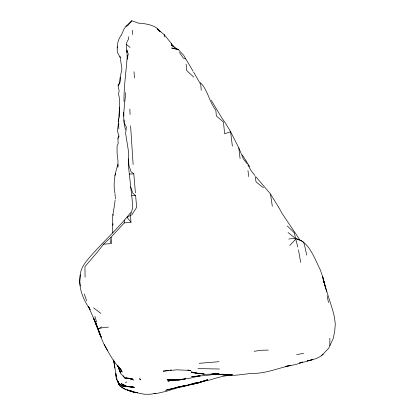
<?xml version="1.0" encoding="UTF-8"?>
<svg xmlns="http://www.w3.org/2000/svg" width="415" height="415" viewBox="0 0 415 415"><rect width="100%" height="100%" fill="white"/><g stroke="black" fill="none" stroke-linecap="round" stroke-linejoin="round"><path stroke-width="0.62" d="M125.667 92.509C124.874 104.928 121.834 117.378 125.506 129.651M85.08 277.236L84.94 266.627L97.909 251.495L103.537 244.207L111.127 237.084L124.215 222.943L130.979 222.207L130.481 215.333L132.541 208.506L132.385 201.944L128.614 167.619L128.65 152.393L125.621 133.412L126.393 127.011L124.438 123.473M120.018 56.316L121.906 68.9L120.215 77.325L120.018 81.558L118.078 85.687L119.162 91.134L118.519 93.764L119.562 99.195L119.23 117.461M120.298 57.695L117.362 52.321C116.848 46.563 117.414 40.618 120.801 35.752M115.054 200.3C114.452 208.646 111.479 216.832 112.901 225.324M100.134 334.656L96.581 326.237L94.044 318.845L96.612 325.438L88.328 306.109L90.174 309.538C83.296 300.05 78.456 288.425 80.095 276.52C80.261 266.98 87.264 259.998 93.178 253.326C105.576 239.6 119.255 226.979 130.772 212.49M120.215 77.325L119.79 83.514L118.078 85.687M80.303 286.028L79.722 282.148L80.235 274.751M127.275 55.486C126.336 70.835 123.748 86.113 124.033 101.519M124.215 222.943L124.433 220.194M118.97 136.042L117.938 138.361L118.13 143.803L117.056 145.971L117.092 153.42L117.979 160.719L117.881 167.058L117.969 164.309C114.908 173.615 112.968 183.378 114.939 193.177M119.551 107.189C118.944 115.111 118.783 122.98 117.346 130.782L118.96 136.125L117.938 138.361M157.518 28.811L157.477 29.211L160.47 31.867C155.402 24.796 146.474 23.785 138.48 23.1M127.275 59.376L128.328 53.431M113.051 223.618L112.398 226.419L112.818 231.741M118.846 118.607L118.27 120.324L118.477 121.538M121.087 35.716L124.101 28.9L126.259 25.927L131.804 20.75L138.226 23.064M114.779 175.452L115.603 173.781M112.413 233.106L112.973 232.016M131.664 215.183L136.649 207.407L135.643 195.683L132.925 193.364L130.606 186.978M118.503 125.247L118.991 124.567M131.804 20.75L127.95 25.393L126.036 26.508M289.789 245.498L295.734 239.133L297.82 247.024M321.443 355.629L323.077 354.208C318.865 358.384 312.78 359.841 307.126 360.889L312.687 359.577L306.125 361.574L299.485 363.011L302.556 362.01M322.58 354.633L328.732 348.164L333.281 338.272L334.739 331.103L335.279 323.933L334.433 316.972L332.68 310.124L326.294 289.872L322.6 276.483L320.219 269.672C313.922 257.466 306.913 234.548 288.83 239.118M126.834 381.945L125.372 382.614M101.608 326.896L97.982 329.079L101.566 327.886L108.465 327.077M130.481 215.333L127.057 217.341L130.979 222.207M302.675 362.165L296.019 364.495L285.375 366.497L290.438 365.433M127.218 378.091L124.796 378.112L120.376 373.049L117.886 366.004L120.578 372.68L117.611 365.61L122.259 372.032L117.279 365.216L121.803 370.657C116.205 364.775 111.583 358.062 107.739 350.924L103.651 343.558L100.42 336.005L96.124 323.555L98.044 328.836M199.382 375.819L191.683 377.889L179.685 379.647L185.635 378.859L179.596 379.938L167.349 379.907M199.579 375.72L197.623 376.353L200.59 375.798M214.233 373.92L210.218 375.01L191.559 376.763L199.008 375.793M207.625 380.156L197.447 382.988L207.692 379.658L197.524 383.149L176.852 388.03L166.56 391.246L156.18 393.581L154.422 393.534M213.082 378.905L222.471 376.4L228.779 375.342M187.637 384.99L197.524 382.412L186.989 385.447L182.05 386.365L186.434 385.291M212.625 379.377L201.192 381.759M128.634 386.64L134.486 387.418L128.121 386.687L133.511 386.951L127.057 386.583L121.164 383.647L121.668 383.527M290.479 365.439C277.443 368.401 264.791 373.92 251.168 373.376C240.129 374.719 228.893 376.929 217.917 373.842L224.391 374.978L214.073 373.723M182.05 386.365L186.397 385.353L182.984 386.147M296.663 354.566L303.65 353.383M200.813 381.8L201.96 381.608M168.407 370.372L163.074 371.181L176.935 369.822L190.936 370.476L187.762 369.978M254.146 351.287L261.263 350.26L268.355 350.099M103.537 244.207L110.432 243.652L111.127 237.084L111.479 243.766M170.186 370.102L171.431 369.952M219.063 361.683L199.231 363.317M131.882 391.246L130.123 391.101M179.482 379.933L173.33 380.259L167.126 379.87L179.596 379.938M129.158 174.051L133.812 173.864L135.415 192.918M219.494 369.013L197.929 368.598M154.022 393.415L155.895 393.399L150.323 394.245L144.249 394.25L133.703 392.082L135.451 392.237M199.309 373.396L191.149 372.442L197.908 373.401L201.052 373.386M200.927 373.386L197.908 373.401L191.097 371.928L197.945 373.469L204.102 373.993M137.733 392.517L134.159 392.341L129.864 391.029L134.579 392.222L129.926 391.158L128.692 390.308M131.757 195.449L135.643 195.683M225.527 374.543L232.063 374.963L225.246 374.61L232.4 374.558L225.558 374.672L211.795 373.972L218.399 373.925L204.86 374.33L197.976 373.23L204.107 373.972M126.881 386.464C119.686 387.408 115.256 379.85 115.79 373.438L116.366 376.618M126.871 386.427L123.348 386.002L119.691 384.332L123.929 386.604M221.843 374.123L224.318 374.429M126.71 386.401L122.223 385.846L127.597 386.713M128.432 378.267L132.074 378.796L125.413 378.132L131.498 378.381L124.796 378.112L123.395 375.7M126.004 377.915L132.634 379.056L129.605 378.319M127.218 389.934L133.236 391.656L130.549 390.691M117.948 381.489C118.623 386.796 124.194 389.223 128.733 390.416M127.312 389.96L129.107 390.531M128.318 378.19L133.537 380.031L128.904 378.33M185.635 58.977L183.363 58.116L179.42 52.466M288.077 232.53L295.579 238.49L302.8 241.499L304.32 244.139L306.716 255.101M121.164 383.647L127.011 386.432M119.888 385.898L126.212 389.841M157.477 29.211L164.179 34.585L171.239 43.347L171.442 45.204L178.248 49.556L183.643 55.252L193.084 71.24M171.442 45.204L174.456 47.346L171.239 43.347M93.551 307.857L100.938 313.403M133.812 173.864L131.062 171.701L128.92 165.336L128.505 158.872M263.426 187.751L256.091 181.957L255.147 176.588M126.637 44.519L130.045 47.455M193.706 77.102L186.662 70.467L186.133 64.19M287.32 225.988L294.318 232.758L295.579 238.49M255.915 176.811L270.227 193.634L278.434 206.867M254.919 175.462L251.246 170.861L247.833 164.843M119.525 383.693L120.314 384.689M200.321 82.647C208.138 90.309 209.061 101.836 215.795 110.11L216.391 115.972L223.426 122.005L224.676 133.832L230.6 131.716L238.801 147.875L243.366 158.935L247.029 163.598M299.589 239.497L281.935 213.232L278.527 207.018M242.35 154.977L246.038 160.864M246.054 160.89L249.659 166.788M211.323 100.352L221.594 117.601L225.61 123.359L230.6 131.716L232.364 146.199M86.642 300.787L84.245 293.96M104.191 344.569L107.739 350.924M193.696 72.257L200.715 84.395L201.27 90.299M117.948 381.712L118.602 383.081L117.896 381.499M100.331 334.755L99.009 331.948L101.4 337.488M116.952 379.393L119.261 384.71L117.819 381.318M118.042 381.857L119.453 385.213L118.27 382.225M118.348 122.985L118.778 124.044M98.158 329.074L93.531 318.014L98.998 331.331L98.371 329.64M99.221 331.891L100.316 334.687M99.144 331.72L99.792 333.416M100.44 335.113L101.094 336.804L100.383 334.952M94.874 316.308L96.628 322.102M117.31 46.755L117.668 47.948M324.852 285.152L323.124 279.196L326.745 291.901M324.561 284.171L322.6 276.483L325.733 288.84M127.249 52.56C126.176 48.052 125.34 43.061 128.551 39.166L128.245 36.665M298.452 249.763L300.688 262.43M127.234 52.643L126.866 50.822L127.198 56.601M112.875 214.265L113.124 215.473M113.637 360.225L116.361 376.742M327.129 295.786L328.493 302.665M116.589 377.951L116.823 379.16L116.594 377.889M270.538 194.282L272.313 206.286M113.617 360.007L114.903 368.064M113.648 360.163L114.001 362.046M79.722 282.148L79.836 282.88M238.801 147.875L240.088 158.608M247.968 170.544L248.689 176.608M127.068 50.059L127.203 51.325M118.467 123.618L118.892 128.946M115.012 193.831L115.422 199.024M164.361 36.945L164.179 34.585M134.009 71.702L134.46 77.984M133.127 164.537L130.601 125.885M123.603 112.408L123.857 116.174M124.085 119.977L124.23 122.524M129.833 109.072L130.071 114.556M132.401 30.238L132.556 34.554M329.832 338.173L329.868 345.669M202.603 381.494L197.524 383.149L192.321 384.202L197.524 383.149L202.603 381.494M171.328 388.762L165.689 390.261L181.651 386.355L171.328 388.762M186.496 385.291L180.691 386.754L187.118 385.338L176.567 387.454L186.48 385.296M174.103 379.979L168.059 381.141L174.103 379.979M140.706 379.803L139.814 379.595L139.632 378.283L140.706 379.803M178.258 49.556L171.711 48.005L178.248 49.556"/></g></svg>
